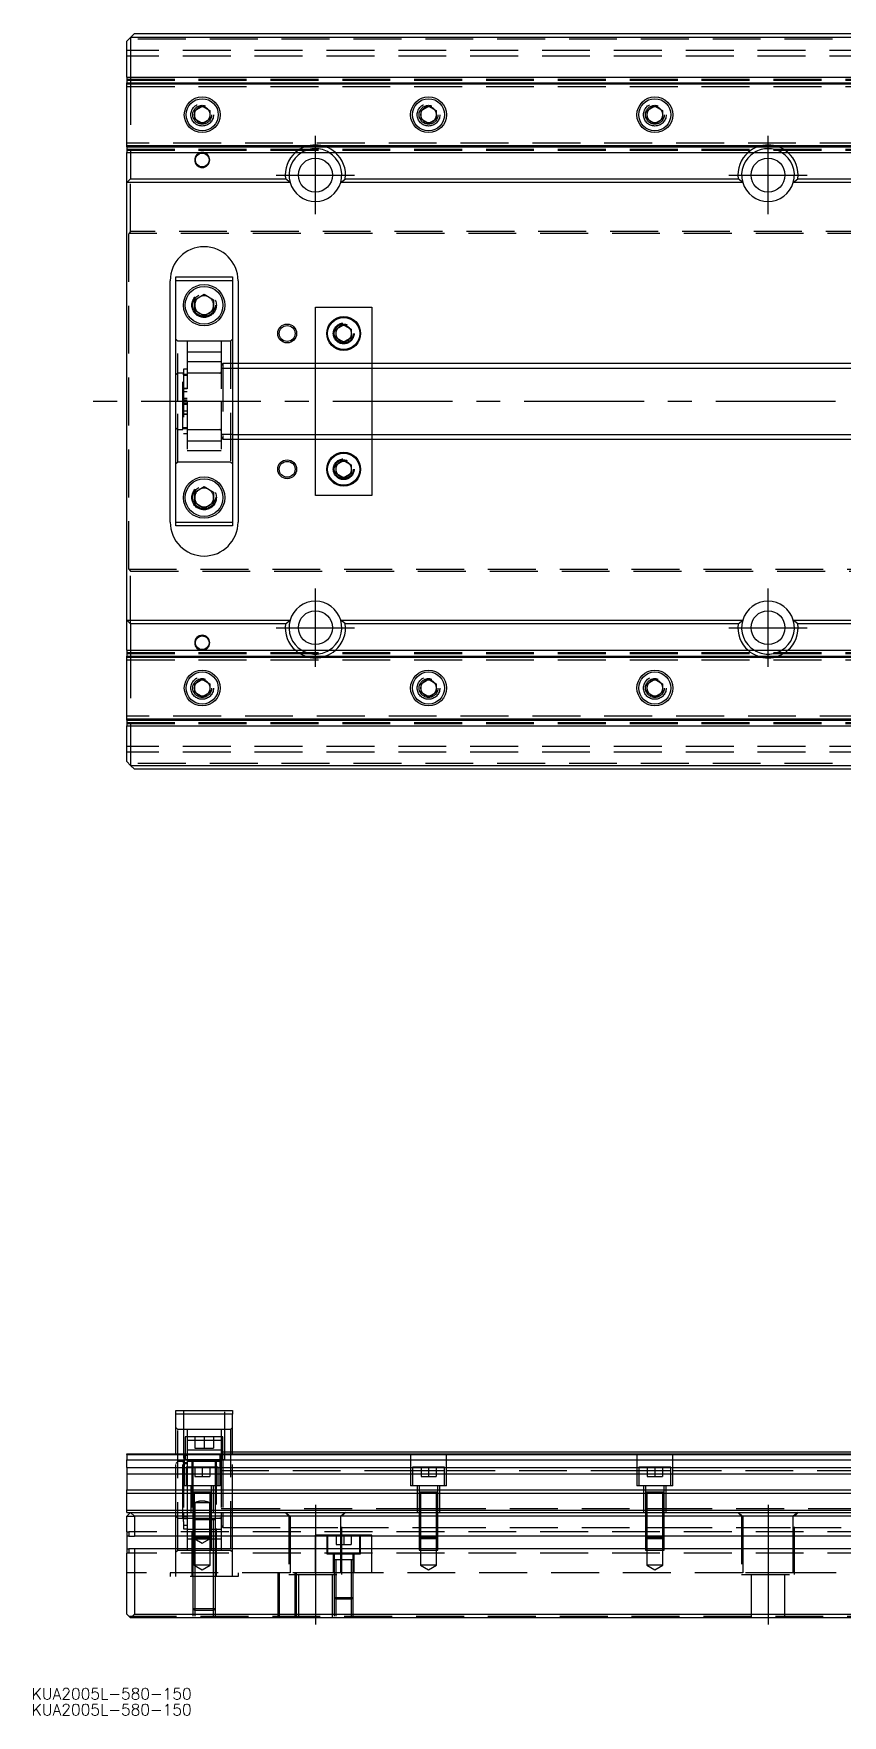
# Model space of a CAD drawing. Extents: x -25 to 921, y -348 to 120.
# Drawn here: x -24.7 to 189.7, y -348.4 to 97.5 of the extents above; entities that cross this region are included whole.
import ezdxf

# ---------------------------------------------------------------- set-up
doc = ezdxf.new("R2010")
doc.units = 0
doc.linetypes.add('CENTER', pattern=[50.8, 31.75, -6.35, 6.35, -6.35])
doc.linetypes.add('DASHED', pattern=[19.05, 12.7, -6.35])
doc.layers.get('0').update_dxf_attribs({"linetype": 'CONTINUOUS'})
doc.layers.add('CENTER', color=1, linetype='CENTER')
doc.styles.get("Standard").update_dxf_attribs({"font": 'txt.shx', "height": 3, "bigfont": 'bigfont.shx'})

# ---------------------------------------------------------------- blocks, each defined once
blk = doc.blocks.new('*U2')
at = {"color": 7, "linetype": 'CONTINUOUS'}
blk.add_text('KUA2005L-580-150', height=3, dxfattribs=at).set_placement((-25.21, -344.18))
blk = doc.blocks.new('*U3')
at = {"color": 7, "linetype": 'CONTINUOUS'}
blk.add_text('KUA2005L-580-150', height=3, dxfattribs=at).set_placement((-25.21, -348.39))

msp = doc.modelspace()

# ---------------------------------------------------------------- linework, layer by layer
at = {"color": 7, "linetype": 'CONTINUOUS'}
for p, q in [((1, 96.5), (0, 95.5)), ((0, 86), (0, 95.5)), ((2, 97.5), (1, 96.5)), ((1, 96.5), (1, 86)), ((215, 96.5), (1, 96.5)), ((2, 97.5), (215, 97.5)), ((0, 86), (0, 84.48)), ((0, 86), (215, 86)), ((0, 84.2), (0, 84.48)), ((0, 84.48), (207.73, 84.48)), ((0, 84.2), (207.05, 84.2)), ((0, 67.8), (0, 84.2)), ((18, 77.15), (20, 78.31)), ((18, 74.85), (18, 77.15)), ((20, 78.31), (22, 77.15)), ((22, 77.15), (22, 74.85)), ((78, 77.15), (80, 78.31)), ((78, 74.85), (78, 77.15)), ((80, 78.31), (82, 77.15)), ((82, 77.15), (82, 74.85)), ((138, 77.15), (140, 78.31)), ((138, 74.85), (138, 77.15)), ((140, 78.31), (142, 77.15)), ((142, 77.15), (142, 74.85)), ((20, 73.69), (18, 74.85)), ((22, 74.85), (20, 73.69)), ((80, 73.69), (78, 74.85)), ((82, 74.85), (80, 73.69)), ((140, 73.69), (138, 74.85)), ((142, 74.85), (140, 73.69)), ((0, 67.52), (0, 67.8)), ((0, 67.8), (215, 67.8)), ((0, 67.52), (0, 66)), ((0, 67.52), (215, 67.52)), ((0, 58), (0, 66)), ((0, 66), (215, 66)), ((1, 66), (1, 59)), ((0, 58), (1, 59)), ((0, -58), (0, 58)), ((43.29, 58), (0, 58)), ((1, 59), (42.06, 59)), ((43.29, 58), (42.06, 59)), ((56.71, 58), (57.94, 59)), ((163.29, 58), (56.71, 58)), ((57.94, 59), (162.06, 59)), ((163.29, 58), (162.06, 59)), ((176.71, 58), (177.94, 59)), ((215, 58), (176.71, 58)), ((177.94, 59), (215, 59)), ((11.5, -32), (11.5, 32)), ((13, 32), (13, 33)), ((13, 33), (28, 33)), ((13, -32), (13, 32)), ((28, 32), (13, 32)), ((28, 33), (28, 32)), ((28, 32), (28, -32)), ((29.5, 32), (29.5, 10)), ((18, 26.94), (20.5, 28.39)), ((18, 24.06), (18, 26.94)), ((20.5, 28.39), (23, 26.94)), ((23, 26.94), (23, 24.06)), ((20.5, 22.61), (18, 24.06)), ((23, 24.06), (20.5, 22.61)), ((50, 25), (65, 25)), ((50, 10), (50, 25)), ((65, 25), (65, 10)), ((55.5, 19.15), (57.5, 20.31)), ((55.5, 16.85), (55.5, 19.15)), ((57.5, 20.31), (59.5, 19.15)), ((59.5, 19.15), (59.5, 16.85)), ((57.5, 15.69), (55.5, 16.85)), ((59.5, 16.85), (57.5, 15.69)), ((215, 10), (28, 10)), ((28, -10), (215, -10)), ((29.5, -10), (29.5, -32)), ((50, -25), (50, -10)), ((65, -10), (65, -25)), ((55.5, -16.85), (57.5, -15.69)), ((55.5, -19.15), (55.5, -16.85)), ((57.5, -15.69), (59.5, -16.85)), ((59.5, -16.85), (59.5, -19.15)), ((57.5, -20.31), (55.5, -19.15)), ((59.5, -19.15), (57.5, -20.31)), ((18, -24.06), (20.5, -22.61)), ((18, -26.94), (18, -24.06)), ((20.5, -22.61), (23, -24.06)), ((23, -24.06), (23, -26.94)), ((65, -25), (50, -25)), ((20.5, -28.39), (18, -26.94)), ((23, -26.94), (20.5, -28.39)), ((13, -33), (13, -32)), ((13, -32), (28, -32)), ((28, -33), (13, -33)), ((28, -32), (28, -33)), ((0, -66), (0, -58)), ((0, -58), (43.29, -58)), ((1, -59), (0, -58)), ((42.06, -59), (1, -59)), ((1, -59), (1, -66)), ((42.06, -59), (43.29, -58)), ((56.71, -58), (163.29, -58)), ((57.94, -59), (56.71, -58)), ((162.06, -59), (57.94, -59)), ((162.06, -59), (163.29, -58)), ((176.71, -58), (215, -58)), ((177.94, -59), (176.71, -58)), ((215, -59), (177.94, -59)), ((0, -66), (0, -67.52)), ((0, -66), (215, -66)), ((0, -67.52), (215, -67.52)), ((0, -67.8), (0, -67.52)), ((0, -67.8), (215, -67.8)), ((0, -84.2), (0, -67.8)), ((18, -74.85), (20, -73.69)), ((18, -77.15), (18, -74.85)), ((20, -73.69), (22, -74.85)), ((22, -74.85), (22, -77.15)), ((78, -74.85), (80, -73.69)), ((78, -77.15), (78, -74.85)), ((80, -73.69), (82, -74.85)), ((82, -74.85), (82, -77.15)), ((138, -74.85), (140, -73.69)), ((138, -77.15), (138, -74.85)), ((140, -73.69), (142, -74.85)), ((142, -74.85), (142, -77.15)), ((20, -78.31), (18, -77.15)), ((22, -77.15), (20, -78.31)), ((80, -78.31), (78, -77.15)), ((82, -77.15), (80, -78.31)), ((140, -78.31), (138, -77.15)), ((142, -77.15), (140, -78.31)), ((0, -84.48), (0, -84.2)), ((0, -84.2), (207.05, -84.2)), ((0, -84.48), (0, -86)), ((0, -84.48), (207.73, -84.48)), ((0, -95.5), (0, -86)), ((0, -86), (215, -86)), ((1, -86), (1, -96.5)), ((0, -95.5), (1, -96.5)), ((1, -96.5), (215, -96.5)), ((1, -96.5), (2, -97.5)), ((215, -97.5), (2, -97.5)), ((13, -267.57), (28, -267.57)), ((13, -268.57), (13, -267.57)), ((28, -268.57), (13, -268.57)), ((13, -279.07), (13, -268.57)), ((28, -267.57), (28, -268.57)), ((28, -279.07), (28, -268.57)), ((0, -279.23), (0, -279.07)), ((0, -279.07), (215.5, -279.07)), ((0, -279.23), (0, -280.63)), ((0, -279.23), (215.5, -279.23)), ((0, -280.63), (215.5, -280.63)), ((0, -282.71), (0, -280.63)), ((215.5, -278.57), (28, -278.57)), ((0, -282.71), (0, -284.33)), ((0, -282.71), (215.5, -282.71)), ((0, -284.33), (0, -288.62)), ((0, -284.33), (215.5, -284.33)), ((0, -289.47), (0, -288.62)), ((0, -288.62), (215.5, -288.62)), ((0, -293.97), (0, -289.47)), ((0, -289.47), (580, -289.47)), ((82.5, -289.17), (77.5, -289.17)), ((142.5, -289.17), (137.5, -289.17)), ((0, -294.57), (0, -293.97)), ((0, -293.97), (580, -293.97)), ((0, -295.57), (1, -294.57)), ((0, -294.57), (1, -294.57)), ((0, -299.72), (0, -295.57)), ((1, -294.57), (579, -294.57)), ((1, -294.57), (2, -295.57)), ((578, -295.57), (2, -295.57)), ((2, -295.57), (2, -300.87)), ((22.1, -296.57), (22, -296.57)), ((0, -299.72), (0, -300.87)), ((0, -299.72), (0.5, -299.72)), ((0, -300.87), (0, -304.27)), ((0.5, -300.87), (0, -300.87)), ((0.5, -299.72), (0.5, -300.87)), ((0.5, -300.87), (2, -300.87)), ((578, -300.87), (2, -300.87)), ((0, -304.27), (0, -305.42)), ((0, -304.27), (0.5, -304.27)), ((0.5, -305.42), (0, -305.42)), ((0, -321.57), (0, -305.42)), ((2, -304.27), (0.5, -304.27)), ((0.5, -304.27), (0.5, -305.42)), ((578, -304.27), (2, -304.27)), ((2, -304.27), (2, -321.57)), ((1, -322.57), (0, -321.57)), ((2, -321.57), (1, -322.57)), ((579, -322.57), (1, -322.57)), ((2, -321.57), (578, -321.57))]:
    msp.add_line(p, q, dxfattribs=at)
at = {"color": 3, "linetype": 'DASHED'}
for p, q in [((225.2, 96), (0.5, 96)), ((580, 93), (0, 93)), ((580, 91.5), (0, 91.5)), ((0, 85.4), (580, 85.4)), ((0, 85.15), (215, 85.15)), ((1, 86), (1, 66)), ((0, 84.42), (215.5, 84.42)), ((0, 83.5), (215.5, 83.5)), ((17.5, 76), (17.53, 76.41)), ((77.5, 76), (77.53, 76.41)), ((137.5, 76), (137.53, 76.41)), ((215.5, 68.5), (0, 68.5)), ((0, 67.58), (215.5, 67.58)), ((0, 66.85), (215, 66.85)), ((0, 66.6), (580, 66.6)), ((1, 45), (1, 59)), ((1, 45), (0.5, 44.5)), ((579, 45), (1, 45)), ((0.5, -44.5), (0.5, 44.5)), ((579.5, 44.5), (0.5, 44.5)), ((17.5, 25.5), (17.52, 25.85)), ((55, 18), (55.01, 18.25)), ((13.5, 16), (13, 16.5)), ((16, 16), (13.5, 16)), ((13.5, 0), (13.5, 16)), ((25, 16), (16, 16)), ((16, 16), (16, 0)), ((27.5, 16), (25, 16)), ((25, 16), (25, 0)), ((28, 16.5), (27.5, 16)), ((27.5, 16), (27.5, -16)), ((25, 13.03), (16, 13.03)), ((25, 10.47), (16, 10.47)), ((25.5, 10), (25, 9.5)), ((28, 10), (25.5, 10)), ((25.5, 10), (25.5, -10)), ((29.5, 10), (29.5, 5)), ((50, 5), (50, 10)), ((65, 10), (65, 5)), ((13.5, 7.5), (13, 7)), ((14.85, 7.5), (13.5, 7.5)), ((14.85, -7.5), (14.85, 7.5)), ((15, 7.15), (14.85, 7.15)), ((16, 8.55), (15, 8.55)), ((15, 8.55), (15, -8.55)), ((16, 7.15), (15, 7.15)), ((16, 6.9), (15, 6.9)), ((24.7, 7.5), (16, 7.5)), ((25, 7.5), (24.7, 7.5)), ((28, 8.75), (25, 8.75)), ((29.5, 5), (29.5, -5)), ((50, -5), (50, 5)), ((65, 5), (65, -5)), ((13.5, -16), (13.5, 0)), ((16, 3.4), (15, 3.4)), ((15, 3.4), (16, 3.4)), ((16, 2.55), (15, 2.55)), ((15, 0.85), (16, 0.85)), ((15, 0.43), (16, 0.43)), ((16, 0), (16, -16)), ((25, 0), (25, -16)), ((15, -0.42), (16, -0.42)), ((16, -0.85), (15, -0.85)), ((15, -2.55), (16, -2.55)), ((15, -3.4), (16, -3.4)), ((16, -3.4), (15, -3.4)), ((13, -7), (13.5, -7.5)), ((13.5, -7.5), (14.85, -7.5)), ((14.85, -7.15), (15, -7.15)), ((15, -6.9), (16, -6.9)), ((15, -7.15), (16, -7.15)), ((15, -8.55), (16, -8.55)), ((16, -7.5), (24.7, -7.5)), ((24.7, -7.5), (25, -7.5)), ((28, -8.75), (25, -8.75)), ((29.5, -5), (29.5, -10)), ((50, -10), (50, -5)), ((65, -5), (65, -10)), ((16, -10.47), (25, -10.47)), ((16, -13.02), (25, -13.02)), ((25, -9.5), (25.5, -10)), ((25.5, -10), (28, -10)), ((13, -16.5), (13.5, -16)), ((13.5, -16), (16, -16)), ((16, -16), (25, -16)), ((25, -16), (27.5, -16)), ((27.5, -16), (28, -16.5)), ((55, -18), (55.02, -17.7)), ((17.5, -25.5), (17.52, -25.15)), ((0.5, -44.5), (1, -45)), ((0.5, -44.5), (579.5, -44.5)), ((1, -59), (1, -45)), ((1, -45), (579, -45)), ((0, -66.6), (580, -66.6)), ((0, -66.85), (215, -66.85)), ((1, -66), (1, -86)), ((0, -67.58), (215.5, -67.58)), ((0, -68.5), (215.5, -68.5)), ((17.5, -76), (17.53, -75.59)), ((77.5, -76), (77.53, -75.59)), ((137.5, -76), (137.53, -75.59)), ((215.5, -83.5), (0, -83.5)), ((0, -84.42), (215.5, -84.42)), ((0, -85.15), (215, -85.15)), ((0, -85.4), (580, -85.4)), ((580, -91.5), (0, -91.5)), ((580, -93), (0, -93)), ((225.2, -96), (0.5, -96)), ((15, -267.57), (15, -280.57)), ((26, -280.57), (26, -267.57)), ((13.5, -272.57), (13, -272.07)), ((16, -272.57), (13.5, -272.57)), ((13.5, -304.57), (13.5, -272.57)), ((15.5, -274.57), (15.5, -279.07)), ((25.5, -274.57), (15.5, -274.57)), ((25, -272.57), (16, -272.57)), ((16, -272.57), (16, -274.57)), ((16, -274.57), (16, -279.07)), ((25, -275.54), (16, -275.54)), ((18, -274.57), (18, -277.57)), ((20.5, -274.57), (20.5, -277.57)), ((23, -274.57), (23, -277.57)), ((27.5, -272.57), (25, -272.57)), ((25, -272.57), (25, -274.57)), ((25, -274.57), (25, -279.07)), ((25.5, -279.07), (25.5, -274.57)), ((28, -272.07), (27.5, -272.57)), ((27.5, -272.57), (27.5, -304.57)), ((13, -294.57), (13, -279.07)), ((15.5, -279.47), (15, -279.47)), ((15, -280.57), (26, -280.57)), ((15, -280.57), (15, -294.57)), ((15.25, -279.07), (15.25, -287.57)), ((15.5, -279.07), (15.5, -280.57)), ((16, -279.47), (15.5, -279.47)), ((25, -278.09), (16, -278.09)), ((16, -279.07), (16, -280.57)), ((16, -280.57), (16, -282.57)), ((17.25, -280.57), (17.25, -311.57)), ((17.5, -280.57), (17.5, -282.57)), ((18, -277.57), (20.5, -277.57)), ((20.5, -277.57), (23, -277.57)), ((23.5, -282.57), (23.5, -280.57)), ((23.75, -311.57), (23.75, -280.57)), ((24.75, -287.57), (24.75, -279.07)), ((25.5, -278.57), (25, -279.07)), ((25, -279.07), (25, -280.57)), ((25, -280.57), (25, -294.57)), ((28, -278.57), (25.5, -278.57)), ((25.5, -280.57), (25.5, -279.07)), ((25.5, -280.57), (25.5, -294.57)), ((28, -294.57), (28, -279.07)), ((75.25, -279.07), (75.25, -287.57)), ((84.75, -287.57), (84.75, -279.07)), ((135.25, -279.07), (135.25, -287.57)), ((144.75, -287.57), (144.75, -279.07)), ((13.5, -281.07), (13, -281.57)), ((14.85, -281.07), (13.5, -281.07)), ((14.85, -294.57), (14.85, -281.07)), ((15, -281.42), (14.85, -281.42)), ((16, -281.42), (15, -281.42)), ((16, -281.67), (15, -281.67)), ((15.75, -282.57), (15.75, -287.57)), ((24.25, -282.57), (15.75, -282.57)), ((17.5, -281.07), (16, -281.07)), ((16, -282.57), (16, -287.57)), ((23.5, -281.07), (17.5, -281.07)), ((17.5, -282.57), (17.5, -287.57)), ((18, -282.57), (18, -285.07)), ((18, -285.07), (20, -285.07)), ((20, -282.57), (20, -285.07)), ((20, -285.07), (22, -285.07)), ((22, -282.57), (22, -285.07)), ((24.7, -281.07), (23.5, -281.07)), ((23.5, -287.57), (23.5, -282.57)), ((24.25, -287.57), (24.25, -282.57)), ((25, -281.07), (24.7, -281.07)), ((28, -283.57), (25, -283.57)), ((75.75, -283.57), (28, -283.57)), ((75.75, -282.57), (75.75, -287.57)), ((84.25, -282.57), (75.75, -282.57)), ((84.25, -283.57), (75.75, -283.57)), ((78, -282.57), (78, -285.07)), ((78, -285.07), (80, -285.07)), ((80, -282.57), (80, -285.07)), ((80, -285.07), (82, -285.07)), ((82, -282.57), (82, -285.07)), ((84.25, -287.57), (84.25, -282.57)), ((135.75, -283.57), (84.25, -283.57)), ((135.75, -282.57), (135.75, -287.57)), ((144.25, -282.57), (135.75, -282.57)), ((144.25, -283.57), (135.75, -283.57)), ((138, -282.57), (138, -285.07)), ((138, -285.07), (140, -285.07)), ((140, -282.57), (140, -285.07)), ((140, -285.07), (142, -285.07)), ((142, -282.57), (142, -285.07)), ((144.25, -287.57), (144.25, -282.57)), ((195.75, -283.57), (144.25, -283.57)), ((24.75, -287.57), (15.25, -287.57)), ((16, -287.57), (16, -294.57)), ((17, -287.57), (17, -294.57)), ((17.5, -287.57), (17.5, -289.17)), ((17.5, -289.16), (17.5, -289.17)), ((17.5, -289.17), (17.5, -289.17)), ((17.5, -289.17), (17.5, -294.57)), ((22.5, -289.17), (17.5, -289.17)), ((22.5, -289.17), (17.5, -289.17)), ((22.5, -289.17), (17.5, -289.17)), ((17.9, -289.17), (17.9, -294.57)), ((22.1, -294.57), (22.1, -289.17)), ((22.5, -289.17), (22.5, -287.57)), ((22.5, -289.17), (22.5, -289.16)), ((22.5, -289.17), (22.5, -289.17)), ((22.5, -294.57), (22.5, -289.17)), ((23, -294.57), (23, -287.57)), ((23.5, -294.57), (23.5, -287.57)), ((84.75, -287.57), (75.25, -287.57)), ((77, -287.57), (77, -294.57)), ((77.5, -287.57), (77.5, -289.17)), ((77.5, -289.16), (77.5, -289.17)), ((77.5, -289.17), (77.5, -294.57)), ((77.5, -289.17), (77.5, -289.17)), ((82.5, -289.17), (77.5, -289.17)), ((77.9, -289.17), (77.9, -294.57)), ((82.1, -294.57), (82.1, -289.17)), ((82.5, -289.17), (82.5, -287.57)), ((82.5, -289.17), (82.5, -289.16)), ((82.5, -294.57), (82.5, -289.17)), ((82.5, -289.17), (82.5, -289.17)), ((83, -294.57), (83, -287.57)), ((144.75, -287.57), (135.25, -287.57)), ((137, -287.57), (137, -294.57)), ((137.5, -287.57), (137.5, -289.17)), ((137.5, -289.16), (137.5, -289.17)), ((137.5, -289.17), (137.5, -294.57)), ((137.5, -289.17), (137.5, -289.17)), ((142.5, -289.17), (137.5, -289.17)), ((137.9, -289.17), (137.9, -294.57)), ((142.1, -294.57), (142.1, -289.17)), ((142.5, -289.17), (142.5, -287.57)), ((142.5, -289.17), (142.5, -289.16)), ((142.5, -294.57), (142.5, -289.17)), ((142.5, -289.17), (142.5, -289.17)), ((143, -294.57), (143, -287.57)), ((18, -292.07), (18, -294.57)), ((22, -292.07), (18, -292.07)), ((20.06, -291.57), (19.94, -291.57)), ((22, -294.57), (22, -292.07)), ((25, -293.57), (28, -293.57)), ((28, -293.57), (77.5, -293.57)), ((77.5, -293.57), (77.9, -293.57)), ((77.9, -293.57), (82.1, -293.57)), ((82.1, -293.57), (82.5, -293.57)), ((82.5, -293.57), (137.5, -293.57)), ((137.5, -293.57), (137.9, -293.57)), ((137.9, -293.57), (142.1, -293.57)), ((142.1, -293.57), (142.5, -293.57)), ((142.5, -293.57), (197.5, -293.57)), ((0, -295.57), (2, -295.57)), ((13, -300.87), (13, -294.57)), ((13, -295.57), (13.5, -296.07)), ((13.5, -296.07), (14.85, -296.07)), ((14.85, -296.07), (14.85, -294.57)), ((14.85, -295.72), (15, -295.72)), ((15, -294.57), (15, -295.44)), ((15, -297.01), (15, -295.44)), ((15, -295.46), (16, -295.46)), ((15, -295.46), (16, -295.46)), ((15, -295.72), (16, -295.72)), ((16, -296.25), (15, -296.25)), ((15, -297.01), (15, -298.76)), ((15, -297.95), (16, -297.95)), ((16, -294.57), (16, -300.87)), ((16, -296.07), (17.5, -296.07)), ((17.5, -294.57), (17.5, -300.87)), ((17.5, -294.57), (17.5, -300.87)), ((17.5, -296.07), (17.9, -296.07)), ((17.9, -296.57), (17.5, -296.57)), ((23.5, -296.57), (17.5, -296.57)), ((17.9, -294.57), (17.9, -300.87)), ((17.9, -296.07), (18, -296.07)), ((18, -296.57), (17.9, -296.57)), ((18, -294.57), (18, -300.87)), ((18, -296.07), (22, -296.07)), ((22, -296.57), (18, -296.57)), ((22, -300.87), (22, -294.57)), ((22, -296.07), (22.1, -296.07)), ((22.1, -300.87), (22.1, -294.57)), ((22.1, -296.07), (22.5, -296.07)), ((22.5, -296.57), (22.1, -296.57)), ((22.5, -300.87), (22.5, -294.57)), ((22.5, -300.87), (22.5, -294.57)), ((22.5, -296.07), (23.5, -296.07)), ((23.5, -296.57), (22.5, -296.57)), ((23, -300.87), (23, -296.57)), ((23.5, -296.57), (23.5, -294.57)), ((23.5, -296.07), (24.7, -296.07)), ((23.5, -296.57), (23.5, -296.56)), ((23.5, -300.87), (23.5, -296.57)), ((23.5, -296.57), (23.5, -296.57)), ((24.7, -296.07), (25, -296.07)), ((25, -294.57), (25, -300.87)), ((25, -298.07), (25.5, -298.57)), ((25.5, -294.57), (25.5, -298.57)), ((25.5, -298.57), (28, -298.57)), ((28, -300.87), (28, -294.57)), ((28, -298.57), (43.29, -298.57)), ((42, -294.57), (43, -295.57)), ((42.06, -294.57), (43.29, -295.57)), ((43, -295.57), (43, -311.07)), ((43.29, -295.57), (43.29, -300.87)), ((43.29, -298.57), (56.71, -298.57)), ((57.94, -294.57), (56.71, -295.57)), ((56.71, -300.87), (56.71, -295.57)), ((56.71, -298.57), (77.5, -298.57)), ((57, -295.57), (58, -294.57)), ((57, -311.07), (57, -295.57)), ((77.5, -294.57), (77.5, -300.87)), ((77.5, -294.57), (77.5, -300.87)), ((77.5, -298.57), (77.9, -298.57)), ((77.9, -294.57), (77.9, -300.87)), ((77.9, -298.57), (82.1, -298.57)), ((82.1, -300.87), (82.1, -294.57)), ((82.1, -298.57), (82.5, -298.57)), ((82.5, -300.87), (82.5, -294.57)), ((82.5, -300.87), (82.5, -294.57)), ((82.5, -298.57), (137.5, -298.57)), ((137.5, -294.57), (137.5, -300.87)), ((137.5, -294.57), (137.5, -300.87)), ((137.5, -298.57), (137.9, -298.57)), ((137.9, -294.57), (137.9, -300.87)), ((137.9, -298.57), (142.1, -298.57)), ((142.1, -300.87), (142.1, -294.57)), ((142.1, -298.57), (142.5, -298.57)), ((142.5, -300.87), (142.5, -294.57)), ((142.5, -300.87), (142.5, -294.57)), ((142.5, -298.57), (163.29, -298.57)), ((162, -294.57), (163, -295.57)), ((162.06, -294.57), (163.29, -295.57)), ((163, -295.57), (163, -311.07)), ((163.29, -295.57), (163.29, -300.87)), ((163.29, -298.57), (176.71, -298.57)), ((177.94, -294.57), (176.71, -295.57)), ((176.71, -300.87), (176.71, -295.57)), ((176.71, -298.57), (197.5, -298.57)), ((177, -295.57), (178, -294.57)), ((177, -311.07), (177, -295.57)), ((579.5, -299.72), (0.5, -299.72)), ((13, -304.27), (13, -300.87)), ((15, -298.76), (15, -298.96)), ((15, -298.96), (16, -298.96)), ((16, -299.04), (17.5, -299.04)), ((16, -300.87), (16, -304.27)), ((16, -301.59), (25, -301.59)), ((17.5, -299.04), (17.9, -299.04)), ((17.5, -300.87), (17.5, -301.17)), ((17.5, -300.87), (17.5, -301.17)), ((17.5, -301.17), (17.9, -301.57)), ((17.5, -301.17), (17.5, -304.27)), ((17.5, -301.17), (22.5, -301.17)), ((17.9, -299.04), (18, -299.04)), ((17.9, -300.87), (17.9, -301.57)), ((17.9, -301.57), (17.9, -304.57)), ((22.1, -301.57), (17.9, -301.57)), ((18, -299.04), (22, -299.04)), ((18, -300.87), (18, -300.94)), ((18, -300.94), (18, -301.57)), ((18, -300.94), (18.17, -301.57)), ((22, -300.94), (18, -300.94)), ((18, -301.57), (20, -302.72)), ((18, -301.57), (18, -304.27)), ((20, -302.72), (22, -301.57)), ((21.83, -301.57), (22, -300.94)), ((22, -299.04), (22.1, -299.04)), ((22, -300.94), (22, -300.87)), ((22, -301.57), (22, -300.94)), ((22.1, -299.04), (22.5, -299.04)), ((22.1, -301.57), (22.1, -300.87)), ((22.1, -301.57), (22.5, -301.17)), ((22.1, -304.57), (22.1, -301.57)), ((22.5, -299.04), (23, -299.04)), ((22.5, -301.17), (22.5, -300.87)), ((22.5, -301.17), (22.5, -300.87)), ((22.5, -304.27), (22.5, -301.17)), ((23, -299.04), (23.5, -299.04)), ((23, -304.27), (23, -300.87)), ((23.5, -299.04), (25, -299.04)), ((23.5, -304.27), (23.5, -300.87)), ((25, -300.87), (25, -304.27)), ((28, -304.27), (28, -300.87)), ((43.29, -300.87), (43.29, -304.27)), ((56.71, -300.57), (50, -300.57)), ((50, -300.87), (50, -300.57)), ((50, -304.27), (50, -300.87)), ((53, -300.57), (53, -305.57)), ((53.25, -300.57), (53.25, -300.87)), ((53.25, -300.87), (53.25, -304.27)), ((55.5, -300.57), (55.5, -303.07)), ((55.5, -303.07), (57.5, -303.07)), ((65, -300.57), (56.71, -300.57)), ((56.71, -304.27), (56.71, -300.87)), ((57.5, -300.57), (57.5, -303.07)), ((57.5, -303.07), (59.5, -303.07)), ((59.5, -300.57), (59.5, -303.07)), ((61.75, -300.87), (61.75, -300.57)), ((61.75, -304.27), (61.75, -300.87)), ((62, -305.57), (62, -300.57)), ((65, -300.87), (65, -300.57)), ((65, -304.27), (65, -300.87)), ((77.5, -300.87), (77.5, -301.17)), ((77.5, -300.87), (77.5, -301.17)), ((77.5, -301.17), (77.9, -301.57)), ((77.5, -301.17), (77.5, -304.27)), ((77.5, -301.17), (82.5, -301.17)), ((77.9, -300.87), (77.9, -301.57)), ((77.9, -301.57), (77.9, -304.57)), ((82.1, -301.57), (77.9, -301.57)), ((82.1, -301.57), (82.1, -300.87)), ((82.1, -301.57), (82.5, -301.17)), ((82.1, -304.57), (82.1, -301.57)), ((82.5, -301.17), (82.5, -300.87)), ((82.5, -301.17), (82.5, -300.87)), ((82.5, -304.27), (82.5, -301.17)), ((137.5, -300.87), (137.5, -301.17)), ((137.5, -300.87), (137.5, -301.17)), ((137.5, -301.17), (137.9, -301.57)), ((137.5, -301.17), (137.5, -304.27)), ((137.5, -301.17), (142.5, -301.17)), ((137.9, -300.87), (137.9, -301.57)), ((137.9, -301.57), (137.9, -304.57)), ((142.1, -301.57), (137.9, -301.57)), ((142.1, -301.57), (142.1, -300.87)), ((142.1, -301.57), (142.5, -301.17)), ((142.1, -304.57), (142.1, -301.57)), ((142.5, -301.17), (142.5, -300.87)), ((142.5, -301.17), (142.5, -300.87)), ((142.5, -304.27), (142.5, -301.17)), ((163.29, -300.87), (163.29, -304.27)), ((176.71, -304.27), (176.71, -300.87)), ((579.5, -305.42), (0.5, -305.42)), ((13, -311.57), (13, -304.27)), ((13, -305.07), (13.5, -304.57)), ((13.5, -304.57), (16, -304.57)), ((16, -304.27), (16, -304.57)), ((16, -304.57), (17.5, -304.57)), ((17.5, -304.27), (17.5, -304.57)), ((17.5, -304.57), (17.5, -311.57)), ((17.5, -304.57), (22.5, -304.57)), ((17.9, -304.57), (17.9, -308.57)), ((18, -304.27), (18, -304.57)), ((18, -304.57), (18, -311.57)), ((22.1, -308.57), (22.1, -304.57)), ((22.5, -304.57), (22.5, -304.27)), ((22.5, -304.57), (23, -304.57)), ((23, -311.57), (23, -304.27)), ((23, -304.57), (23.5, -304.57)), ((23.5, -311.57), (23.5, -304.27)), ((23.5, -304.57), (25, -304.57)), ((25, -304.27), (25, -304.57)), ((25, -304.57), (27.5, -304.57)), ((27.5, -304.57), (28, -305.07)), ((28, -311.57), (28, -304.27)), ((43.29, -304.27), (43.29, -310.57)), ((50, -310.57), (50, -304.27)), ((53, -305.57), (62, -305.57)), ((53.25, -304.27), (53.25, -305.57)), ((54.75, -305.57), (54.75, -310.57)), ((55, -305.57), (55, -307.17)), ((55, -307.16), (55, -307.17)), ((55, -307.17), (55, -310.57)), ((55, -307.17), (55, -307.17)), ((56.71, -307.17), (55, -307.17)), ((60, -307.17), (55, -307.17)), ((60, -307.17), (55, -307.17)), ((55.4, -307.17), (55.4, -310.57)), ((56.71, -310.57), (56.71, -304.27)), ((60, -307.17), (56.71, -307.17)), ((59.6, -310.57), (59.6, -307.17)), ((60, -307.17), (60, -305.57)), ((60, -307.17), (60, -307.16)), ((60, -310.57), (60, -307.17)), ((60, -307.17), (60, -307.17)), ((60.25, -310.57), (60.25, -305.57)), ((61.75, -305.57), (61.75, -304.27)), ((65, -310.57), (65, -304.27)), ((77.5, -304.27), (77.5, -304.57)), ((77.5, -304.57), (82.5, -304.57)), ((77.9, -304.57), (77.9, -308.57)), ((82.1, -308.57), (82.1, -304.57)), ((82.5, -304.57), (82.5, -304.27)), ((137.5, -304.27), (137.5, -304.57)), ((137.5, -304.57), (142.5, -304.57)), ((137.9, -304.57), (137.9, -308.57)), ((142.1, -308.57), (142.1, -304.57)), ((142.5, -304.57), (142.5, -304.27)), ((163.29, -304.27), (163.29, -310.57)), ((176.71, -310.57), (176.71, -304.27)), ((43.29, -310.57), (0, -310.57)), ((11.5, -310.57), (11.5, -311.57)), ((29.5, -311.57), (11.5, -311.57)), ((17.5, -311.57), (17.5, -320.07)), ((17.5, -311.57), (17.5, -320.07)), ((17.9, -308.57), (20, -309.78)), ((22.1, -308.57), (17.9, -308.57)), ((18, -311.57), (18, -320.57)), ((20, -309.78), (22.1, -308.57)), ((23, -320.57), (23, -311.57)), ((23.5, -320.07), (23.5, -311.57)), ((23.5, -320.07), (23.5, -311.57)), ((29.5, -310.57), (29.5, -311.57)), ((40, -310.57), (40, -322.07)), ((40.4, -310.57), (40.4, -322.07)), ((43, -311.07), (57, -311.07)), ((56.71, -310.57), (43.29, -310.57)), ((44.6, -322.07), (44.6, -310.57)), ((45, -322.07), (45, -310.57)), ((45.5, -311.07), (45.5, -322.57)), ((54.5, -322.57), (54.5, -311.07)), ((55, -310.57), (55, -317.17)), ((55, -310.57), (55, -317.17)), ((55.4, -310.57), (55.4, -317.57)), ((163.29, -310.57), (56.71, -310.57)), ((59.6, -317.57), (59.6, -310.57)), ((60, -317.17), (60, -310.57)), ((60, -317.17), (60, -310.57)), ((77.9, -308.57), (80, -309.78)), ((82.1, -308.57), (77.9, -308.57)), ((80, -309.78), (82.1, -308.57)), ((137.9, -308.57), (140, -309.78)), ((142.1, -308.57), (137.9, -308.57)), ((140, -309.78), (142.1, -308.57)), ((163, -311.07), (177, -311.07)), ((176.71, -310.57), (163.29, -310.57)), ((165.5, -311.07), (165.5, -322.57)), ((174.5, -322.57), (174.5, -311.07)), ((283.29, -310.57), (176.71, -310.57)), ((17.5, -320.07), (18, -320.57)), ((17.5, -320.07), (17.5, -322.07)), ((17.5, -320.07), (23.5, -320.07)), ((18, -320.57), (18, -322.07)), ((23, -320.57), (18, -320.57)), ((23, -320.57), (23.5, -320.07)), ((23, -322.07), (23, -320.57)), ((23.5, -322.07), (23.5, -320.07)), ((55, -317.17), (55.4, -317.57)), ((55, -317.17), (55, -322.07)), ((55, -317.17), (60, -317.17)), ((55.4, -317.57), (55.4, -322.07)), ((59.6, -317.57), (55.4, -317.57)), ((59.6, -317.57), (60, -317.17)), ((59.6, -322.07), (59.6, -317.57)), ((60, -322.07), (60, -317.17)), ((0.5, -322.07), (579.5, -322.07))]:
    msp.add_line(p, q, dxfattribs=at)
at = {"color": 3, "linetype": 'CONTINUOUS'}
for p, q in [((215, 8.75), (28, 8.75)), ((28, -8.75), (215, -8.75))]:
    msp.add_line(p, q, dxfattribs=at)
at = {"color": 7, "linetype": 'CONTINUOUS'}
for centre, radius in [((20, 76), 4.75), ((80, 76), 4.75), ((140, 76), 4.75), ((20, 76), 4.25), ((80, 76), 4.25), ((140, 76), 4.25), ((50, 60), 4.5), ((170, 60), 4.5), ((20.5, 25.5), 5.5), ((20.5, 25.5), 5), ((57.5, 18), 4.5), ((42.5, 18), 2.1), ((57.5, 18), 4.25), ((42.5, -18), 2.1), ((57.5, -18), 4.5), ((57.5, -18), 4.25), ((20.5, -25.5), 5.5), ((20.5, -25.5), 5), ((50, -60), 4.5), ((170, -60), 4.5), ((20, -76), 4.75), ((80, -76), 4.75), ((140, -76), 4.75), ((20, -76), 4.25), ((80, -76), 4.25), ((140, -76), 4.25)]:
    msp.add_circle(centre, radius, dxfattribs=at)
at = {"color": 3, "linetype": 'DASHED'}
for centre, radius in [((20, 76), 3), ((20, 76), 2.5), ((80, 76), 3), ((80, 76), 2.5), ((140, 76), 3), ((140, 76), 2.5), ((20.5, 25.5), 3.25), ((20.5, 25.5), 3), ((57.5, 18), 2.75), ((57.5, 18), 2.5), ((57.5, -18), 2.75), ((57.5, -18), 2.5), ((20.5, -25.5), 3.25), ((20.5, -25.5), 3), ((20, -76), 3), ((20, -76), 2.5), ((80, -76), 3), ((80, -76), 2.5), ((140, -76), 3), ((140, -76), 2.5)]:
    msp.add_circle(centre, radius, dxfattribs=at)
at = {"color": 3, "linetype": 'CONTINUOUS'}
for centre, radius in [((20, 64), 1.83), ((42.5, 18), 2.5), ((42.5, -18), 2.5), ((20, -64), 1.83)]:
    msp.add_circle(centre, radius, dxfattribs=at)
at = {"color": 3, "linetype": 'DASHED'}
for centre, radius, start, end in [((20, 76), 2.1, 162.2472, 180), ((20, 76), 2.1, 180, 197.7528), ((20, 76), 2.1, 137.7528, 162.2472), ((20, 76), 2.1, 102.2472, 137.7528), ((20, 76), 2.1, 77.7528, 102.2472), ((20, 76), 2.1, 42.2472, 77.7528), ((20, 76), 2.1, 17.7528, 42.2472), ((20, 76), 2.1, 342.2472, 17.7528), ((80, 76), 2.1, 162.2472, 180), ((80, 76), 2.1, 180, 197.7528), ((80, 76), 2.1, 137.7528, 162.2472), ((80, 76), 2.1, 102.2472, 137.7528), ((80, 76), 2.1, 77.7528, 102.2472), ((80, 76), 2.1, 42.2472, 77.7528), ((80, 76), 2.1, 17.7528, 42.2472), ((80, 76), 2.1, 342.2472, 17.7528), ((140, 76), 2.1, 162.2472, 180), ((140, 76), 2.1, 180, 197.7528), ((140, 76), 2.1, 137.7528, 162.2472), ((140, 76), 2.1, 102.2472, 137.7528), ((140, 76), 2.1, 77.7528, 102.2472), ((140, 76), 2.1, 42.2472, 77.7528), ((140, 76), 2.1, 17.7528, 42.2472), ((140, 76), 2.1, 342.2472, 17.7528), ((20, 76), 2.1, 197.7528, 222.2472), ((20, 76), 2.1, 222.2472, 257.7528), ((20, 76), 2.1, 257.7528, 282.2472), ((20, 76), 2.1, 282.2472, 317.7528), ((20, 76), 2.1, 317.7528, 342.2472), ((80, 76), 2.1, 197.7528, 222.2472), ((80, 76), 2.1, 222.2472, 257.7528), ((80, 76), 2.1, 257.7528, 282.2472), ((80, 76), 2.1, 282.2472, 317.7528), ((80, 76), 2.1, 317.7528, 342.2472), ((140, 76), 2.1, 197.7528, 222.2472), ((140, 76), 2.1, 222.2472, 257.7528), ((140, 76), 2.1, 257.7528, 282.2472), ((140, 76), 2.1, 282.2472, 317.7528), ((140, 76), 2.1, 317.7528, 342.2472), ((50, 60), 8, 48.5904, 131.4096), ((50, 60), 7, 58.9973, 121.0027), ((170, 60), 8, 48.5904, 131.4096), ((170, 60), 7, 58.9973, 121.0027), ((20.5, 25.5), 2.5, 120, 180), ((20.5, 25.5), 2.5, 60, 120), ((20.5, 25.5), 2.5, 0, 60), ((20.5, 25.5), 2.5, 180, 240), ((20.5, 25.5), 2.5, 240, 300), ((20.5, 25.5), 2.5, 300, 0), ((57.5, 18), 2.1, 162.2472, 180), ((57.5, 18), 2.1, 180, 197.7528), ((57.5, 18), 2.1, 137.7528, 162.2472), ((57.5, 18), 2.1, 102.2472, 137.7528), ((57.5, 18), 2.1, 77.7528, 102.2472), ((57.5, 18), 2.1, 42.2472, 77.7528), ((57.5, 18), 2.1, 17.7528, 42.2472), ((57.5, 18), 2.1, 342.2472, 17.7528), ((57.5, 18), 2.1, 197.7528, 222.2472), ((57.5, 18), 2.1, 222.2472, 257.7528), ((57.5, 18), 2.1, 257.7528, 282.2472), ((57.5, 18), 2.1, 282.2472, 317.7528), ((57.5, 18), 2.1, 317.7528, 342.2472), ((24.7, 7.8), 0.3, 270, 360), ((24.7, -7.8), 0.3, 0, 90), ((57.5, -18), 2.1, 162.2472, 180), ((57.5, -18), 2.1, 137.7528, 162.2472), ((57.5, -18), 2.1, 102.2472, 137.7528), ((57.5, -18), 2.1, 77.7528, 102.2472), ((57.5, -18), 2.1, 42.2472, 77.7528), ((57.5, -18), 2.1, 17.7528, 42.2472), ((57.5, -18), 2.1, 342.2472, 17.7528), ((57.5, -18), 2.1, 180, 197.7528), ((57.5, -18), 2.1, 197.7528, 222.2472), ((57.5, -18), 2.1, 222.2472, 257.7528), ((57.5, -18), 2.1, 257.7528, 282.2472), ((57.5, -18), 2.1, 282.2472, 317.7528), ((57.5, -18), 2.1, 317.7528, 342.2472), ((20.5, -25.5), 2.5, 120, 180), ((20.5, -25.5), 2.5, 180, 240), ((20.5, -25.5), 2.5, 60, 120), ((20.5, -25.5), 2.5, 0, 60), ((20.5, -25.5), 2.5, 300, 0), ((20.5, -25.5), 2.5, 240, 300), ((50, -60), 8, 228.5904, 311.4096), ((50, -60), 7, 238.9973, 301.0027), ((170, -60), 8, 228.5904, 311.4096), ((170, -60), 7, 238.9973, 301.0027), ((20, -76), 2.1, 162.2472, 180), ((20, -76), 2.1, 137.7528, 162.2472), ((20, -76), 2.1, 102.2472, 137.7528), ((20, -76), 2.1, 77.7528, 102.2472), ((20, -76), 2.1, 42.2472, 77.7528), ((20, -76), 2.1, 17.7528, 42.2472), ((20, -76), 2.1, 342.2472, 17.7528), ((80, -76), 2.1, 162.2472, 180), ((80, -76), 2.1, 137.7528, 162.2472), ((80, -76), 2.1, 102.2472, 137.7528), ((80, -76), 2.1, 77.7528, 102.2472), ((80, -76), 2.1, 42.2472, 77.7528), ((80, -76), 2.1, 17.7528, 42.2472), ((80, -76), 2.1, 342.2472, 17.7528), ((140, -76), 2.1, 162.2472, 180), ((140, -76), 2.1, 137.7528, 162.2472), ((140, -76), 2.1, 102.2472, 137.7528), ((140, -76), 2.1, 77.7528, 102.2472), ((140, -76), 2.1, 42.2472, 77.7528), ((140, -76), 2.1, 17.7528, 42.2472), ((140, -76), 2.1, 342.2472, 17.7528), ((20, -76), 2.1, 180, 197.7528), ((20, -76), 2.1, 197.7528, 222.2472), ((20, -76), 2.1, 222.2472, 257.7528), ((20, -76), 2.1, 257.7528, 282.2472), ((20, -76), 2.1, 282.2472, 317.7528), ((20, -76), 2.1, 317.7528, 342.2472), ((80, -76), 2.1, 180, 197.7528), ((80, -76), 2.1, 197.7528, 222.2472), ((80, -76), 2.1, 222.2472, 257.7528), ((80, -76), 2.1, 257.7528, 282.2472), ((80, -76), 2.1, 282.2472, 317.7528), ((80, -76), 2.1, 317.7528, 342.2472), ((140, -76), 2.1, 180, 197.7528), ((140, -76), 2.1, 197.7528, 222.2472), ((140, -76), 2.1, 222.2472, 257.7528), ((140, -76), 2.1, 257.7528, 282.2472), ((140, -76), 2.1, 282.2472, 317.7528), ((140, -76), 2.1, 317.7528, 342.2472), ((24.7, -280.77), 0.3, 270, 360), ((19.94, -295.57), 4, 90, 118.9695), ((20.06, -295.57), 4, 61.0305, 90), ((24.7, -296.37), 0.3, 0, 90)]:
    msp.add_arc(centre, radius, start, end, dxfattribs=at)
at = {"color": 7, "linetype": 'CONTINUOUS'}
for centre, radius, start, end in [((20, 64), 2, 180, 90), ((20, 64), 2, 90, 180), ((50, 60), 8, 131.4096, 187.1808), ((50, 60), 7, 121.0027, 196.6015), ((50, 60), 7, 343.3985, 58.9973), ((50, 60), 8, 352.8192, 48.5904), ((170, 60), 8, 131.4096, 187.1808), ((170, 60), 7, 121.0027, 196.6015), ((170, 60), 7, 343.3985, 58.9973), ((170, 60), 8, 352.8192, 48.5904), ((50, 60), 7, 196.6015, 343.3985), ((170, 60), 7, 196.6015, 343.3985), ((20.5, 32), 9, 0, 180), ((20.5, -32), 9, 180, 0), ((50, -60), 7, 16.6015, 163.3985), ((170, -60), 7, 16.6015, 163.3985), ((20, -64), 2, 270, 180), ((50, -60), 8, 172.8192, 228.5904), ((50, -60), 7, 163.3985, 238.9973), ((50, -60), 7, 301.0027, 16.6015), ((50, -60), 8, 311.4096, 7.1808), ((170, -60), 8, 172.8192, 228.5904), ((170, -60), 7, 163.3985, 238.9973), ((170, -60), 7, 301.0027, 16.6015), ((170, -60), 8, 311.4096, 7.1808), ((20, -64), 2, 180, 270)]:
    msp.add_arc(centre, radius, start, end, dxfattribs=at)
at = {"layer": 'CENTER', "color": 1, "linetype": 'CENTER'}
for p, q in [((50, 49.6), (50, 70.4)), ((170, 49.6), (170, 70.4)), ((39.6, 60), (60.4, 60)), ((159.6, 60), (180.4, 60)), ((645.13, 0), (-9.5, 0)), ((50, -70.4), (50, -49.6)), ((170, -70.4), (170, -49.6)), ((39.6, -60), (60.4, -60)), ((159.6, -60), (180.4, -60)), ((50, -292.57), (50, -324.57)), ((170, -292.57), (170, -324.57))]:
    msp.add_line(p, q, dxfattribs=at)

# ---------------------------------------------------------------- block references
at = {"color": 7, "linetype": 'CONTINUOUS'}
for name in ['*U2', '*U3']:
    msp.add_blockref(name, (0, 0), dxfattribs=at)

doc.saveas('drawing.dxf')
